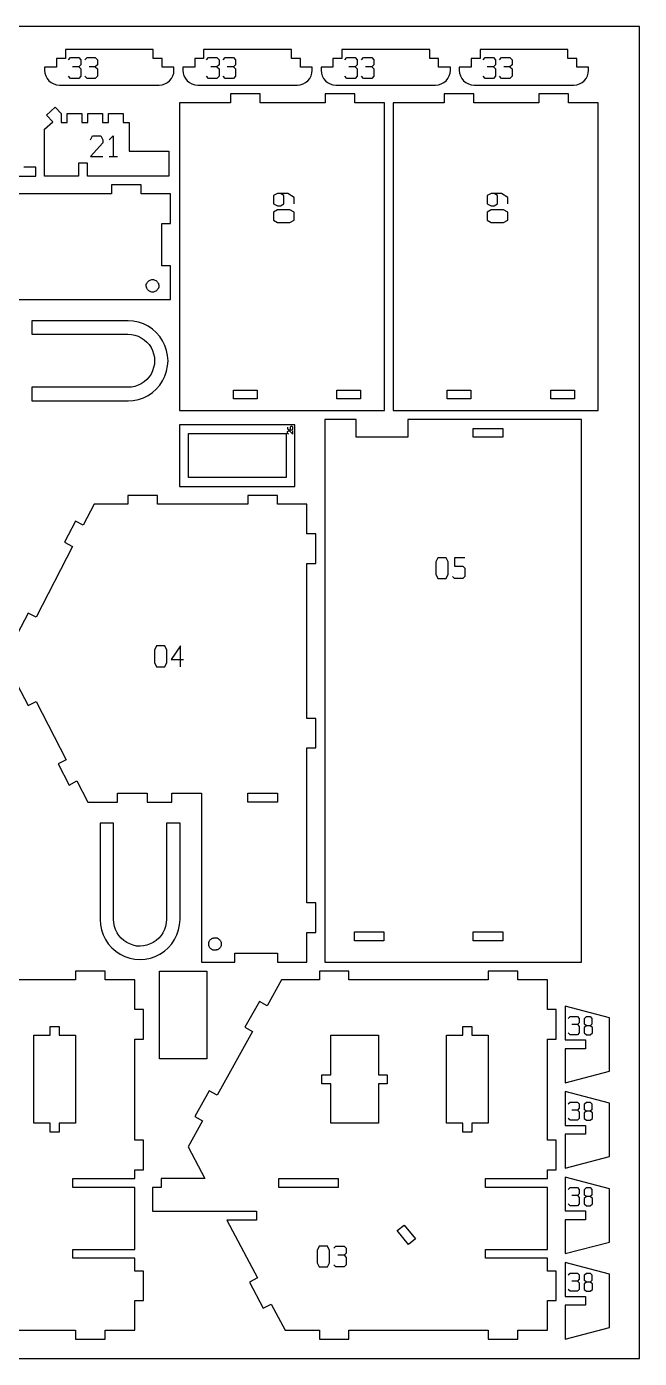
# Model space of a CAD drawing. Header units: millimetres. Extents: x 0 to 450, y 0 to 450.
# Drawn here: x 242.9 to 450, y 0 to 450 of the extents above; entities that cross this region are included whole.
import ezdxf

# ---------------------------------------------------------------- set-up
doc = ezdxf.new("R2010")
doc.units = ezdxf.units.MM
for name, color, linetype in [('CUT', 1, 'Continuous'), ('ENGRAVE', 5, 'Continuous'), ('SHEET', 8, 'Continuous')]:
    doc.layers.add(name, color=color, linetype=linetype)

msp = doc.modelspace()

# ---------------------------------------------------------------- linework, layer by layer
at = {"layer": 'CUT'}
for p, q in [((285.74, 442.26), (256.03, 442.26)), ((256.03, 442.26), (256.03, 439.26)), ((285.74, 439.26), (285.74, 442.26)), ((332.44, 442.26), (302.74, 442.26)), ((302.74, 442.26), (302.74, 439.26)), ((332.44, 439.26), (332.44, 442.26)), ((379.14, 442.26), (349.44, 442.26)), ((349.44, 442.26), (349.44, 439.26)), ((379.14, 439.26), (379.14, 442.26)), ((425.85, 442.26), (396.15, 442.26)), ((396.15, 442.26), (396.15, 439.26)), ((425.85, 439.26), (425.85, 442.26)), ((256.03, 439.26), (253.03, 439.26)), ((253.03, 439.26), (253.03, 436.26)), ((288.74, 439.26), (285.74, 439.26)), ((288.74, 436.26), (288.74, 439.26)), ((302.74, 439.26), (299.74, 439.26)), ((299.74, 439.26), (299.74, 436.26)), ((335.44, 439.26), (332.44, 439.26)), ((335.44, 436.26), (335.44, 439.26)), ((349.44, 439.26), (346.44, 439.26)), ((346.44, 439.26), (346.44, 436.26)), ((382.14, 439.26), (379.14, 439.26)), ((382.14, 436.26), (382.14, 439.26)), ((396.15, 439.26), (393.15, 439.26)), ((393.15, 439.26), (393.15, 436.26)), ((428.85, 439.26), (425.85, 439.26)), ((428.85, 436.26), (428.85, 439.26)), ((253.03, 436.26), (249.03, 436.26)), ((249.03, 436.26), (249.03, 435.26)), ((249.03, 435.26), (249.13, 434.28)), ((249.13, 434.28), (249.41, 433.35)), ((249.41, 433.35), (249.88, 432.48)), ((249.88, 432.48), (250.5, 431.72)), ((292.74, 436.26), (288.74, 436.26)), ((291.27, 431.72), (291.89, 432.48)), ((291.89, 432.48), (292.36, 433.35)), ((292.36, 433.35), (292.64, 434.28)), ((292.64, 434.28), (292.74, 435.26)), ((292.74, 435.26), (292.74, 436.26)), ((299.74, 436.26), (295.74, 436.26)), ((295.74, 436.26), (295.74, 435.26)), ((295.74, 435.26), (295.83, 434.28)), ((295.83, 434.28), (296.12, 433.35)), ((296.12, 433.35), (296.58, 432.48)), ((296.58, 432.48), (297.2, 431.72)), ((339.44, 436.26), (335.44, 436.26)), ((337.98, 431.72), (338.6, 432.48)), ((338.6, 432.48), (339.06, 433.35)), ((339.06, 433.35), (339.34, 434.28)), ((339.34, 434.28), (339.44, 435.26)), ((339.44, 435.26), (339.44, 436.26)), ((346.44, 436.26), (342.44, 436.26)), ((342.44, 436.26), (342.44, 435.26)), ((342.44, 435.26), (342.54, 434.28)), ((342.54, 434.28), (342.82, 433.35)), ((342.82, 433.35), (343.28, 432.48)), ((343.28, 432.48), (343.91, 431.72)), ((386.14, 436.26), (382.14, 436.26)), ((384.68, 431.72), (385.3, 432.48)), ((385.3, 432.48), (385.76, 433.35)), ((385.76, 433.35), (386.05, 434.28)), ((386.05, 434.28), (386.14, 435.26)), ((386.14, 435.26), (386.14, 436.26)), ((393.15, 436.26), (389.14, 436.26)), ((389.14, 436.26), (389.14, 435.26)), ((389.14, 435.26), (389.24, 434.28)), ((389.24, 434.28), (389.53, 433.35)), ((389.53, 433.35), (389.99, 432.48)), ((389.99, 432.48), (390.61, 431.72)), ((432.85, 436.26), (428.85, 436.26)), ((431.38, 431.72), (432.01, 432.48)), ((432.01, 432.48), (432.47, 433.35)), ((432.47, 433.35), (432.75, 434.28)), ((432.75, 434.28), (432.85, 435.26)), ((432.85, 435.26), (432.85, 436.26)), ((250.5, 431.72), (251.26, 431.1)), ((251.26, 431.1), (252.12, 430.64)), ((252.12, 430.64), (253.06, 430.35)), ((253.06, 430.35), (254.03, 430.26)), ((254.03, 430.26), (287.74, 430.26)), ((287.74, 430.26), (288.71, 430.35)), ((288.71, 430.35), (289.65, 430.64)), ((289.65, 430.64), (290.51, 431.1)), ((290.51, 431.1), (291.27, 431.72)), ((297.2, 431.72), (297.96, 431.1)), ((297.96, 431.1), (298.82, 430.64)), ((298.82, 430.64), (299.76, 430.35)), ((299.76, 430.35), (300.74, 430.26)), ((300.74, 430.26), (334.44, 430.26)), ((334.44, 430.26), (335.42, 430.35)), ((335.42, 430.35), (336.35, 430.64)), ((336.35, 430.64), (337.22, 431.1)), ((337.22, 431.1), (337.98, 431.72)), ((343.91, 431.72), (344.66, 431.1)), ((344.66, 431.1), (345.53, 430.64)), ((345.53, 430.64), (346.47, 430.35)), ((346.47, 430.35), (347.44, 430.26)), ((347.44, 430.26), (381.14, 430.26)), ((381.14, 430.26), (382.12, 430.35)), ((382.12, 430.35), (383.06, 430.64)), ((383.06, 430.64), (383.92, 431.1)), ((383.92, 431.1), (384.68, 431.72)), ((390.61, 431.72), (391.37, 431.1)), ((391.37, 431.1), (392.23, 430.64)), ((392.23, 430.64), (393.17, 430.35)), ((393.17, 430.35), (394.15, 430.26)), ((394.15, 430.26), (427.85, 430.26)), ((427.85, 430.26), (428.82, 430.35)), ((428.82, 430.35), (429.76, 430.64)), ((429.76, 430.64), (430.63, 431.1)), ((430.63, 431.1), (431.38, 431.72)), ((311.88, 424.26), (294.61, 424.26)), ((294.61, 424.26), (294.61, 320.25)), ((321.88, 427.26), (311.88, 427.26)), ((311.88, 427.26), (311.88, 424.26)), ((321.88, 424.26), (321.88, 427.26)), ((343.82, 424.26), (321.88, 424.26)), ((353.82, 427.26), (343.82, 427.26)), ((343.82, 427.26), (343.82, 424.26)), ((353.82, 424.26), (353.82, 427.26)), ((363.82, 424.26), (353.82, 424.26)), ((363.82, 320.25), (363.82, 424.26)), ((384.09, 424.26), (366.82, 424.26)), ((366.82, 424.26), (366.82, 320.25)), ((394.09, 427.26), (384.09, 427.26)), ((384.09, 427.26), (384.09, 424.26)), ((394.09, 424.26), (394.09, 427.26)), ((416.03, 424.26), (394.09, 424.26)), ((426.03, 427.26), (416.03, 427.26)), ((416.03, 427.26), (416.03, 424.26)), ((426.03, 424.26), (426.03, 427.26)), ((436.03, 424.26), (426.03, 424.26)), ((436.03, 320.25), (436.03, 424.26)), ((249.68, 420.05), (252.59, 422.8)), ((251.74, 417.87), (249.68, 420.05)), ((252.59, 422.8), (254.65, 420.62)), ((254.65, 420.62), (254.65, 417.62)), ((256.65, 417.62), (256.65, 420.62)), ((256.65, 420.62), (261.61, 420.62)), ((261.61, 420.62), (261.61, 417.62)), ((263.61, 417.62), (263.61, 420.62)), ((263.61, 420.62), (268.57, 420.62)), ((268.57, 420.62), (268.57, 417.62)), ((270.57, 417.62), (270.57, 420.62)), ((270.57, 420.62), (275.53, 420.62)), ((275.53, 420.62), (275.53, 417.62)), ((249.03, 415.3), (251.74, 417.87)), ((249.03, 399.5), (249.03, 415.3)), ((254.65, 417.62), (256.65, 417.62)), ((261.61, 417.62), (263.61, 417.62)), ((268.57, 417.62), (270.57, 417.62)), ((275.53, 417.62), (277.54, 417.62)), ((277.54, 417.62), (277.54, 407.87)), ((277.54, 407.87), (290.99, 407.87)), ((290.99, 407.87), (290.99, 399.5)), ((246.03, 402.5), (242.03, 402.5)), ((246.03, 399.5), (246.03, 402.5)), ((260.51, 403.87), (260.51, 399.5)), ((263.51, 403.87), (260.51, 403.87)), ((263.51, 399.5), (263.51, 403.87)), ((142.98, 399.5), (246.03, 399.5)), ((260.51, 399.5), (249.03, 399.5)), ((290.99, 399.5), (263.51, 399.5)), ((281.61, 396.5), (271.61, 396.5)), ((271.61, 396.5), (271.61, 393.5)), ((281.61, 393.5), (281.61, 396.5)), ((271.61, 393.5), (219.25, 393.5)), ((291.61, 393.5), (281.61, 393.5)), ((291.61, 383.5), (291.61, 393.5)), ((288.61, 383.5), (291.61, 383.5)), ((288.61, 369.14), (288.61, 383.5)), ((291.61, 369.14), (288.61, 369.14)), ((291.61, 357.84), (291.61, 369.14)), ((284.94, 364.47), (285.21, 364.52)), ((285.21, 364.52), (285.49, 364.54)), ((285.49, 364.54), (285.77, 364.52)), ((285.77, 364.52), (286.04, 364.47)), ((283.37, 362.42), (283.37, 362.7)), ((283.39, 362.7), (283.39, 362.97)), ((283.39, 362.14), (283.39, 362.42)), ((283.44, 362.97), (283.44, 363.23)), ((283.44, 361.87), (283.44, 362.14)), ((283.53, 363.23), (283.65, 363.48)), ((283.53, 361.61), (283.53, 361.87)), ((283.65, 361.36), (283.53, 361.61)), ((283.65, 363.48), (283.81, 363.71)), ((283.81, 361.13), (283.65, 361.36)), ((283.81, 363.71), (283.99, 363.92)), ((283.99, 360.92), (283.81, 361.13)), ((283.99, 363.92), (284.2, 364.1)), ((284.2, 360.74), (283.99, 360.92)), ((284.2, 364.1), (284.43, 364.26)), ((284.43, 360.58), (284.2, 360.74)), ((284.43, 364.26), (284.68, 364.38)), ((284.68, 360.46), (284.43, 360.58)), ((284.68, 364.38), (284.94, 364.47)), ((284.94, 360.37), (284.68, 360.46)), ((285.21, 360.31), (284.94, 360.37)), ((285.49, 360.3), (285.21, 360.31)), ((285.77, 360.31), (285.49, 360.3)), ((286.04, 360.37), (285.77, 360.31)), ((286.04, 364.47), (286.3, 364.38)), ((286.3, 360.46), (286.04, 360.37)), ((286.3, 364.38), (286.55, 364.26)), ((286.55, 360.58), (286.3, 360.46)), ((286.55, 364.26), (286.78, 364.1)), ((286.78, 360.74), (286.55, 360.58)), ((286.78, 364.1), (286.99, 363.92)), ((286.99, 360.92), (286.78, 360.74)), ((286.99, 363.92), (287.17, 363.71)), ((287.17, 361.13), (286.99, 360.92)), ((287.17, 363.71), (287.33, 363.48)), ((287.33, 361.36), (287.17, 361.13)), ((287.33, 363.48), (287.45, 363.23)), ((287.45, 361.61), (287.33, 361.36)), ((287.45, 363.23), (287.45, 362.97)), ((287.54, 362.97), (287.54, 362.7)), ((287.54, 361.87), (287.54, 361.61)), ((287.6, 362.7), (287.6, 362.42)), ((287.6, 362.14), (287.6, 361.87)), ((287.61, 362.42), (287.61, 362.14)), ((234.52, 357.84), (291.61, 357.84)), ((277.26, 350.6), (244.71, 350.6)), ((244.71, 350.6), (244.71, 346.07)), ((278.97, 350.49), (277.26, 350.6)), ((280.7, 350.14), (278.97, 350.49)), ((282.38, 349.57), (280.7, 350.14)), ((283.96, 348.79), (282.38, 349.57)), ((285.43, 347.81), (283.96, 348.79)), ((286.76, 346.64), (285.43, 347.81)), ((287.92, 345.32), (286.76, 346.64)), ((244.71, 346.07), (277.11, 346.07)), ((277.11, 346.07), (278.38, 345.98)), ((278.38, 345.98), (279.53, 345.75)), ((279.53, 345.75), (280.64, 345.38)), ((280.64, 345.38), (281.69, 344.86)), ((281.69, 344.86), (282.67, 344.21)), ((282.67, 344.21), (283.55, 343.43)), ((283.55, 343.43), (284.32, 342.55)), ((284.32, 342.55), (284.97, 341.57)), ((288.91, 343.85), (287.92, 345.32)), ((289.69, 342.26), (288.91, 343.85)), ((290.26, 340.59), (289.69, 342.26)), ((284.97, 341.57), (285.49, 340.52)), ((285.49, 340.52), (285.87, 339.41)), ((285.87, 339.41), (286.1, 338.26)), ((286.1, 338.26), (286.17, 337.09)), ((290.6, 338.85), (290.26, 340.59)), ((290.72, 337.09), (290.6, 338.85)), ((285.49, 333.66), (284.97, 332.61)), ((285.87, 334.77), (285.49, 333.66)), ((286.17, 335.92), (285.87, 334.77)), ((286.17, 337.09), (286.17, 335.92)), ((289.69, 331.92), (290.26, 333.59)), ((290.26, 333.59), (290.6, 335.33)), ((290.6, 335.33), (290.72, 337.09)), ((280.64, 328.81), (279.53, 328.43)), ((281.69, 329.32), (280.64, 328.81)), ((282.67, 329.98), (281.69, 329.32)), ((283.55, 330.75), (282.67, 329.98)), ((284.32, 331.63), (283.55, 330.75)), ((284.97, 332.61), (284.32, 331.63)), ((286.76, 327.54), (287.92, 328.87)), ((287.92, 328.87), (288.91, 330.34)), ((288.91, 330.34), (289.69, 331.92)), ((277.11, 328.12), (244.71, 328.12)), ((244.71, 328.12), (244.71, 323.58)), ((278.38, 328.2), (277.11, 328.12)), ((279.53, 328.43), (278.38, 328.2)), ((278.97, 323.7), (280.7, 324.04)), ((280.7, 324.04), (282.38, 324.61)), ((282.38, 324.61), (283.96, 325.39)), ((283.96, 325.39), (285.43, 326.37)), ((285.43, 326.37), (286.76, 327.54)), ((312.88, 327.2), (320.88, 327.2)), ((312.88, 324.2), (312.88, 327.2)), ((320.88, 324.2), (312.88, 324.2)), ((320.88, 327.2), (320.88, 324.2)), ((347.82, 327.2), (355.82, 327.2)), ((347.82, 324.2), (347.82, 327.2)), ((355.82, 324.2), (347.82, 324.2)), ((355.82, 327.2), (355.82, 324.2)), ((385.09, 327.2), (393.09, 327.2)), ((385.09, 324.2), (385.09, 327.2)), ((393.09, 324.2), (385.09, 324.2)), ((393.09, 327.2), (393.09, 324.2)), ((420.03, 327.2), (428.03, 327.2)), ((420.03, 324.2), (420.03, 327.2)), ((428.03, 324.2), (420.03, 324.2)), ((428.03, 327.2), (428.03, 324.2)), ((244.71, 323.58), (277.26, 323.58)), ((277.26, 323.58), (278.97, 323.7)), ((294.61, 320.25), (363.82, 320.25)), ((366.82, 320.25), (436.03, 320.25)), ((294.61, 315.49), (294.61, 294.61)), ((333.62, 315.49), (294.61, 315.49)), ((333.62, 294.61), (333.62, 315.49)), ((343.67, 317.25), (343.67, 133.89)), ((354.25, 317.25), (343.67, 317.25)), ((354.25, 311.25), (354.25, 317.25)), ((371.74, 317.25), (371.74, 311.25)), ((430.46, 317.25), (371.74, 317.25)), ((430.46, 133.89), (430.46, 317.25)), ((297.62, 297.62), (297.62, 312.49)), ((297.62, 312.49), (330.62, 312.49)), ((330.62, 312.49), (330.62, 297.62)), ((371.74, 311.25), (354.25, 311.25)), ((393.84, 311.25), (393.84, 314.25)), ((393.84, 314.25), (403.84, 314.25)), ((403.84, 311.25), (393.84, 311.25)), ((403.84, 314.25), (403.84, 311.25)), ((330.62, 297.62), (297.62, 297.62)), ((294.61, 294.61), (333.62, 294.61)), ((265.77, 288.61), (262.1, 281.5)), ((277.14, 288.61), (265.77, 288.61)), ((277.14, 291.61), (277.14, 288.61)), ((287.15, 291.61), (277.14, 291.61)), ((287.15, 288.61), (287.15, 291.61)), ((317.66, 288.61), (287.15, 288.61)), ((317.66, 291.61), (317.66, 288.61)), ((327.67, 291.61), (317.66, 291.61)), ((327.67, 288.61), (327.67, 291.61)), ((337.67, 288.61), (327.67, 288.61)), ((337.67, 278.61), (337.67, 288.61)), ((259.44, 282.87), (255.77, 275.76)), ((262.1, 281.5), (259.44, 282.87)), ((255.77, 275.76), (258.44, 274.39)), ((340.67, 278.61), (337.67, 278.61)), ((340.67, 268.61), (340.67, 278.61)), ((258.44, 274.39), (246.11, 250.44)), ((337.67, 216.25), (337.67, 268.61)), ((337.67, 268.61), (340.67, 268.61)), ((243.44, 251.81), (239.78, 244.7)), ((246.11, 250.44), (243.44, 251.81)), ((239.78, 227.72), (243.44, 220.61)), ((243.44, 220.61), (246.11, 221.98)), ((246.11, 221.98), (256.29, 202.21)), ((340.67, 216.25), (337.67, 216.25)), ((340.67, 206.25), (340.67, 216.25)), ((337.67, 153.9), (337.67, 206.25)), ((337.67, 206.25), (340.67, 206.25)), ((256.29, 202.21), (253.62, 200.84)), ((253.62, 200.84), (257.29, 193.72)), ((257.29, 193.72), (259.95, 195.1)), ((259.95, 195.1), (263.62, 187.98)), ((273.62, 187.98), (273.62, 190.98)), ((273.62, 190.98), (283.62, 190.98)), ((283.62, 190.98), (283.62, 187.98)), ((292, 187.98), (292, 190.98)), ((292, 190.98), (302, 190.98)), ((302, 190.98), (302, 133.89)), ((317.66, 187.98), (317.66, 190.98)), ((317.66, 190.98), (327.67, 190.98)), ((327.67, 190.98), (327.67, 187.98)), ((263.62, 187.98), (273.62, 187.98)), ((283.62, 187.98), (292, 187.98)), ((327.67, 187.98), (317.66, 187.98)), ((267.75, 180.8), (267.75, 148.25)), ((272.28, 180.8), (267.75, 180.8)), ((272.28, 148.4), (272.28, 180.8)), ((290.23, 180.8), (290.23, 148.4)), ((294.77, 180.8), (290.23, 180.8)), ((294.77, 148.25), (294.77, 180.8)), ((340.67, 153.9), (337.67, 153.9)), ((340.67, 143.9), (340.67, 153.9)), ((267.75, 148.25), (267.86, 146.54)), ((267.86, 146.54), (268.21, 144.8)), ((268.21, 144.8), (268.78, 143.13)), ((272.37, 147.13), (272.28, 148.4)), ((272.59, 145.98), (272.37, 147.13)), ((272.97, 144.87), (272.59, 145.98)), ((273.49, 143.82), (272.97, 144.87)), ((289.54, 144.87), (289.02, 143.82)), ((289.92, 145.98), (289.54, 144.87)), ((290.15, 147.13), (289.92, 145.98)), ((290.23, 148.4), (290.15, 147.13)), ((293.74, 143.13), (294.31, 144.8)), ((294.31, 144.8), (294.65, 146.54)), ((294.65, 146.54), (294.77, 148.25)), ((353.69, 141.13), (353.69, 144.13)), ((353.69, 144.13), (363.69, 144.13)), ((363.69, 144.13), (363.69, 141.13)), ((393.84, 141.13), (393.84, 144.13)), ((393.84, 144.13), (403.84, 144.13)), ((403.84, 144.13), (403.84, 141.13)), ((268.78, 143.13), (269.56, 141.55)), ((269.56, 141.55), (270.54, 140.08)), ((270.54, 140.08), (271.7, 138.75)), ((274.14, 142.84), (273.49, 143.82)), ((274.92, 141.96), (274.14, 142.84)), ((275.8, 141.19), (274.92, 141.96)), ((276.77, 140.54), (275.8, 141.19)), ((277.83, 140.02), (276.77, 140.54)), ((278.94, 139.64), (277.83, 140.02)), ((280.09, 139.33), (278.94, 139.64)), ((283.58, 139.64), (282.43, 139.41)), ((284.69, 140.02), (283.58, 139.64)), ((285.74, 140.54), (284.69, 140.02)), ((286.72, 141.19), (285.74, 140.54)), ((287.6, 141.96), (286.72, 141.19)), ((288.37, 142.84), (287.6, 141.96)), ((289.02, 143.82), (288.37, 142.84)), ((290.81, 138.75), (291.98, 140.08)), ((291.98, 140.08), (292.96, 141.55)), ((292.96, 141.55), (293.74, 143.13)), ((304.46, 140.02), (304.48, 140.29)), ((304.48, 139.74), (304.46, 140.02)), ((304.48, 140.29), (304.54, 140.57)), ((304.54, 139.47), (304.48, 139.74)), ((304.54, 140.57), (304.62, 140.83)), ((304.62, 140.83), (304.75, 141.08)), ((304.75, 141.08), (304.9, 141.31)), ((304.9, 141.31), (305.08, 141.52)), ((305.08, 141.52), (305.29, 141.7)), ((305.29, 141.7), (305.52, 141.85)), ((305.52, 141.85), (305.77, 141.98)), ((305.77, 141.98), (306.04, 141.98)), ((306.04, 142.07), (306.31, 142.07)), ((306.31, 142.12), (306.59, 142.12)), ((306.59, 142.14), (306.86, 142.14)), ((306.86, 142.12), (307.13, 142.12)), ((307.13, 142.07), (307.4, 142.07)), ((307.4, 141.98), (307.65, 141.85)), ((307.65, 141.85), (307.88, 141.7)), ((307.88, 141.7), (308.09, 141.52)), ((308.09, 141.52), (308.27, 141.31)), ((308.27, 141.31), (308.42, 141.08)), ((308.42, 141.08), (308.55, 140.83)), ((308.55, 140.83), (308.63, 140.57)), ((308.63, 140.57), (308.69, 140.29)), ((308.69, 139.74), (308.63, 139.47)), ((308.69, 140.29), (308.71, 140.02)), ((308.71, 140.02), (308.69, 139.74)), ((337.67, 133.89), (337.67, 143.9)), ((337.67, 143.9), (340.67, 143.9)), ((363.69, 141.13), (353.69, 141.13)), ((403.84, 141.13), (393.84, 141.13)), ((271.7, 138.75), (273.03, 137.58)), ((273.03, 137.58), (274.5, 136.6)), ((274.5, 136.6), (276.09, 135.82)), ((276.09, 135.82), (277.76, 135.25)), ((277.76, 135.25), (279.49, 134.91)), ((281.26, 139.33), (280.09, 139.33)), ((282.43, 139.41), (281.26, 139.33)), ((283.02, 134.91), (284.75, 135.25)), ((284.75, 135.25), (286.43, 135.82)), ((286.43, 135.82), (288.01, 136.6)), ((288.01, 136.6), (289.48, 137.58)), ((289.48, 137.58), (290.81, 138.75)), ((304.62, 139.2), (304.54, 139.47)), ((304.75, 138.95), (304.62, 139.2)), ((304.9, 138.72), (304.75, 138.95)), ((305.08, 138.52), (304.9, 138.72)), ((305.29, 138.33), (305.08, 138.52)), ((305.52, 138.18), (305.29, 138.33)), ((305.77, 138.06), (305.52, 138.18)), ((306.04, 137.97), (305.77, 137.97)), ((306.31, 137.91), (306.04, 137.91)), ((306.59, 137.89), (306.31, 137.89)), ((306.86, 137.91), (306.59, 137.91)), ((307.13, 137.97), (306.86, 137.97)), ((307.4, 138.06), (307.13, 138.06)), ((307.65, 138.18), (307.4, 138.06)), ((307.88, 138.33), (307.65, 138.18)), ((308.09, 138.52), (307.88, 138.33)), ((308.27, 138.72), (308.09, 138.52)), ((308.42, 138.95), (308.27, 138.72)), ((308.55, 139.2), (308.42, 138.95)), ((308.63, 139.47), (308.55, 139.2)), ((313.31, 133.89), (313.31, 136.89)), ((313.31, 136.89), (327.67, 136.89)), ((327.67, 136.89), (327.67, 133.89)), ((259.46, 130.89), (259.46, 127.89)), ((269.46, 130.89), (259.46, 130.89)), ((269.46, 127.89), (269.46, 130.89)), ((279.49, 134.91), (281.26, 134.79)), ((281.26, 134.79), (283.02, 134.91)), ((287.82, 101.17), (287.82, 130.83)), ((287.82, 130.83), (303.89, 130.83)), ((302, 133.89), (313.31, 133.89)), ((303.89, 130.83), (303.89, 101.17)), ((327.67, 133.89), (337.67, 133.89)), ((341.86, 130.89), (341.86, 127.89)), ((351.86, 130.89), (341.86, 130.89)), ((343.67, 133.89), (430.46, 133.89)), ((351.86, 127.89), (351.86, 130.89)), ((398.94, 130.89), (398.94, 127.89)), ((408.94, 130.89), (398.94, 130.89)), ((408.94, 127.89), (408.94, 130.89)), ((259.46, 127.89), (212.38, 127.89)), ((279.46, 127.89), (269.46, 127.89)), ((279.46, 117.89), (279.46, 127.89)), ((329.11, 127.89), (324.21, 119.17)), ((341.86, 127.89), (329.11, 127.89)), ((398.94, 127.89), (351.86, 127.89)), ((418.94, 127.89), (408.94, 127.89)), ((418.94, 117.89), (418.94, 127.89)), ((282.46, 117.89), (279.46, 117.89)), ((282.46, 107.89), (282.46, 117.89)), ((321.6, 120.64), (316.7, 111.91)), ((324.21, 119.17), (321.6, 120.64)), ((421.94, 117.89), (418.94, 117.89)), ((421.94, 107.89), (421.94, 117.89)), ((424.94, 119.04), (424.94, 107.6)), ((439.9, 115.12), (424.94, 119.04)), ((439.9, 97.09), (439.9, 115.12)), ((245.39, 79.48), (245.39, 109.18)), ((245.39, 109.18), (250.92, 109.18)), ((250.92, 109.18), (250.92, 112.18)), ((250.92, 112.18), (253.92, 112.18)), ((253.92, 112.18), (253.92, 109.18)), ((253.92, 109.18), (259.46, 109.18)), ((259.46, 109.18), (259.46, 79.48)), ((319.32, 110.44), (307.28, 88.98)), ((316.7, 111.91), (319.32, 110.44)), ((345.74, 95.81), (345.74, 109.16)), ((345.74, 109.16), (361.81, 109.16)), ((361.81, 109.16), (361.81, 95.81)), ((384.87, 79.48), (384.87, 109.18)), ((384.87, 109.18), (390.4, 109.18)), ((390.4, 109.18), (390.4, 112.18)), ((390.4, 112.18), (393.4, 112.18)), ((393.4, 112.18), (393.4, 109.18)), ((393.4, 109.18), (398.94, 109.18)), ((398.94, 109.18), (398.94, 79.48)), ((279.46, 73.7), (279.46, 107.89)), ((279.46, 107.89), (282.46, 107.89)), ((418.94, 73.7), (418.94, 107.89)), ((418.94, 107.89), (421.94, 107.89)), ((424.94, 107.6), (431.81, 107.6)), ((424.94, 104.6), (424.94, 93.16)), ((431.81, 104.6), (424.94, 104.6)), ((431.81, 107.6), (431.81, 104.6)), ((303.89, 101.17), (287.82, 101.17)), ((342.74, 92.81), (342.74, 95.81)), ((342.74, 95.81), (345.74, 95.81)), ((361.81, 95.81), (364.81, 95.81)), ((364.81, 95.81), (364.81, 92.81)), ((424.94, 93.16), (439.9, 97.09)), ((304.67, 90.44), (299.77, 81.72)), ((307.28, 88.98), (304.67, 90.44)), ((345.74, 92.81), (342.74, 92.81)), ((345.74, 79.51), (345.74, 92.81)), ((361.81, 92.81), (361.81, 79.51)), ((364.81, 92.81), (361.81, 92.81)), ((424.94, 90.16), (424.94, 78.72)), ((439.9, 86.23), (424.94, 90.16)), ((439.9, 68.2), (439.9, 86.23)), ((299.77, 81.72), (302.39, 80.25)), ((250.92, 79.48), (245.39, 79.48)), ((250.92, 76.48), (250.92, 79.48)), ((253.92, 79.48), (253.92, 76.48)), ((259.46, 79.48), (253.92, 79.48)), ((302.39, 80.25), (297.5, 71.53)), ((361.81, 79.51), (345.74, 79.51)), ((390.4, 79.48), (384.87, 79.48)), ((390.4, 76.48), (390.4, 79.48)), ((393.4, 79.48), (393.4, 76.48)), ((398.94, 79.48), (393.4, 79.48)), ((424.94, 78.72), (431.81, 78.72)), ((431.81, 78.72), (431.81, 75.72)), ((253.92, 76.48), (250.92, 76.48)), ((282.46, 73.7), (279.46, 73.7)), ((282.46, 63.7), (282.46, 73.7)), ((393.4, 76.48), (390.4, 76.48)), ((421.94, 73.7), (418.94, 73.7)), ((421.94, 63.7), (421.94, 73.7)), ((424.94, 75.72), (424.94, 64.27)), ((431.81, 75.72), (424.94, 75.72)), ((297.5, 71.53), (303.18, 60.77)), ((424.94, 64.27), (439.9, 68.2)), ((279.46, 60.77), (279.46, 63.7)), ((279.46, 63.7), (282.46, 63.7)), ((418.94, 60.77), (418.94, 63.7)), ((418.94, 63.7), (421.94, 63.7)), ((258.56, 57.77), (258.56, 60.77)), ((258.56, 60.77), (279.46, 60.77)), ((288.46, 60.77), (288.46, 57.77)), ((303.18, 60.77), (288.46, 60.77)), ((328.16, 57.77), (328.16, 60.77)), ((328.16, 60.77), (348.17, 60.77)), ((348.17, 60.77), (348.17, 57.77)), ((398.04, 57.77), (398.04, 60.77)), ((398.04, 60.77), (418.94, 60.77)), ((424.94, 61.27), (424.94, 49.83)), ((439.9, 57.34), (424.94, 61.27)), ((279.46, 57.77), (258.56, 57.77)), ((279.46, 36.82), (279.46, 57.77)), ((285.46, 57.77), (285.46, 49.72)), ((288.46, 57.77), (285.46, 57.77)), ((348.17, 57.77), (328.16, 57.77)), ((418.94, 57.77), (398.04, 57.77)), ((418.94, 36.82), (418.94, 57.77)), ((439.9, 39.31), (439.9, 57.34)), ((285.46, 49.72), (320.61, 49.72)), ((320.61, 49.72), (320.61, 46.72)), ((424.94, 49.83), (431.81, 49.83)), ((431.81, 49.83), (431.81, 46.83)), ((310.61, 46.72), (320.93, 27.19)), ((320.61, 46.72), (310.61, 46.72)), ((368.21, 43.17), (370.55, 45.05)), ((370.55, 45.05), (374.3, 40.37)), ((424.94, 46.83), (424.94, 35.39)), ((431.81, 46.83), (424.94, 46.83)), ((371.96, 38.49), (368.21, 43.17)), ((258.56, 33.82), (258.56, 36.82)), ((258.56, 36.82), (279.46, 36.82)), ((374.3, 40.37), (371.96, 38.49)), ((398.04, 33.82), (398.04, 36.82)), ((398.04, 36.82), (418.94, 36.82)), ((424.94, 35.39), (439.9, 39.31)), ((279.46, 33.82), (258.56, 33.82)), ((279.46, 29.5), (279.46, 33.82)), ((418.94, 33.82), (398.04, 33.82)), ((418.94, 29.5), (418.94, 33.82)), ((424.94, 32.39), (424.94, 20.94)), ((439.9, 28.46), (424.94, 32.39)), ((282.46, 29.5), (279.46, 29.5)), ((282.46, 19.5), (282.46, 29.5)), ((320.93, 27.19), (318.24, 25.76)), ((421.94, 29.5), (418.94, 29.5)), ((421.94, 19.5), (421.94, 29.5)), ((439.9, 10.43), (439.9, 28.46)), ((318.24, 25.76), (322.91, 16.92)), ((279.46, 9.5), (279.46, 19.5)), ((279.46, 19.5), (282.46, 19.5)), ((322.91, 16.92), (325.6, 18.34)), ((325.6, 18.34), (330.28, 9.5)), ((418.94, 9.5), (418.94, 19.5)), ((418.94, 19.5), (421.94, 19.5)), ((424.94, 20.94), (431.81, 20.94)), ((431.81, 20.94), (431.81, 17.94)), ((424.94, 17.94), (424.94, 6.5)), ((431.81, 17.94), (424.94, 17.94)), ((212.38, 9.5), (259.46, 9.5)), ((259.46, 9.5), (259.46, 6.5)), ((269.46, 6.5), (269.46, 9.5)), ((269.46, 9.5), (279.46, 9.5)), ((330.28, 9.5), (341.86, 9.5)), ((341.86, 9.5), (341.86, 6.5)), ((351.86, 6.5), (351.86, 9.5)), ((351.86, 9.5), (398.94, 9.5)), ((398.94, 9.5), (398.94, 6.5)), ((408.94, 6.5), (408.94, 9.5)), ((408.94, 9.5), (418.94, 9.5)), ((424.94, 6.5), (439.9, 10.43)), ((259.46, 6.5), (269.46, 6.5)), ((341.86, 6.5), (351.86, 6.5)), ((398.94, 6.5), (408.94, 6.5))]:
    msp.add_line(p, q, dxfattribs=at)
at = {"layer": 'ENGRAVE'}
for p, q in [((257.05, 438.82), (257.75, 439.52)), ((257.75, 439.52), (260.55, 439.52)), ((260.55, 439.52), (261.25, 438.82)), ((261.25, 437.14), (260.55, 436.44)), ((261.25, 438.82), (261.25, 437.14)), ((262.65, 438.82), (263.35, 439.52)), ((263.35, 439.52), (266.15, 439.52)), ((266.15, 439.52), (266.85, 438.82)), ((266.85, 437.14), (266.15, 436.44)), ((266.85, 438.82), (266.85, 437.14)), ((303.75, 438.82), (304.45, 439.52)), ((304.45, 439.52), (307.25, 439.52)), ((307.25, 439.52), (307.95, 438.82)), ((307.95, 437.14), (307.25, 436.44)), ((307.95, 438.82), (307.95, 437.14)), ((309.35, 438.82), (310.05, 439.52)), ((310.05, 439.52), (312.85, 439.52)), ((312.85, 439.52), (313.55, 438.82)), ((313.55, 437.14), (312.85, 436.44)), ((313.55, 438.82), (313.55, 437.14)), ((350.46, 438.82), (351.16, 439.52)), ((351.16, 439.52), (353.96, 439.52)), ((353.96, 439.52), (354.66, 438.82)), ((354.66, 437.14), (353.96, 436.44)), ((354.66, 438.82), (354.66, 437.14)), ((356.06, 438.82), (356.76, 439.52)), ((356.76, 439.52), (359.56, 439.52)), ((359.56, 439.52), (360.26, 438.82)), ((360.26, 437.14), (359.56, 436.44)), ((360.26, 438.82), (360.26, 437.14)), ((397.16, 438.82), (397.86, 439.52)), ((397.86, 439.52), (400.66, 439.52)), ((400.66, 439.52), (401.36, 438.82)), ((401.36, 437.14), (400.66, 436.44)), ((401.36, 438.82), (401.36, 437.14)), ((402.76, 438.82), (403.46, 439.52)), ((403.46, 439.52), (406.26, 439.52)), ((406.26, 439.52), (406.96, 438.82)), ((406.96, 437.14), (406.26, 436.44)), ((406.96, 438.82), (406.96, 437.14)), ((257.75, 432.52), (257.05, 433.22)), ((260.55, 432.52), (257.75, 432.52)), ((260.55, 436.44), (258.45, 436.44)), ((260.55, 436.44), (261.25, 435.74)), ((261.25, 433.22), (260.55, 432.52)), ((261.25, 435.74), (261.25, 433.22)), ((263.35, 432.52), (262.65, 433.22)), ((266.15, 432.52), (263.35, 432.52)), ((266.15, 436.44), (264.05, 436.44)), ((266.15, 436.44), (266.85, 435.74)), ((266.85, 433.22), (266.15, 432.52)), ((266.85, 435.74), (266.85, 433.22)), ((304.45, 432.52), (303.75, 433.22)), ((307.25, 432.52), (304.45, 432.52)), ((307.25, 436.44), (305.15, 436.44)), ((307.25, 436.44), (307.95, 435.74)), ((307.95, 433.22), (307.25, 432.52)), ((307.95, 435.74), (307.95, 433.22)), ((310.05, 432.52), (309.35, 433.22)), ((312.85, 432.52), (310.05, 432.52)), ((312.85, 436.44), (310.75, 436.44)), ((312.85, 436.44), (313.55, 435.74)), ((313.55, 433.22), (312.85, 432.52)), ((313.55, 435.74), (313.55, 433.22)), ((351.16, 432.52), (350.46, 433.22)), ((353.96, 432.52), (351.16, 432.52)), ((353.96, 436.44), (351.86, 436.44)), ((353.96, 436.44), (354.66, 435.74)), ((354.66, 433.22), (353.96, 432.52)), ((354.66, 435.74), (354.66, 433.22)), ((356.76, 432.52), (356.06, 433.22)), ((359.56, 432.52), (356.76, 432.52)), ((359.56, 436.44), (357.46, 436.44)), ((359.56, 436.44), (360.26, 435.74)), ((360.26, 433.22), (359.56, 432.52)), ((360.26, 435.74), (360.26, 433.22)), ((397.86, 432.52), (397.16, 433.22)), ((400.66, 432.52), (397.86, 432.52)), ((400.66, 436.44), (398.56, 436.44)), ((400.66, 436.44), (401.36, 435.74)), ((401.36, 433.22), (400.66, 432.52)), ((401.36, 435.74), (401.36, 433.22)), ((403.46, 432.52), (402.76, 433.22)), ((406.26, 432.52), (403.46, 432.52)), ((406.26, 436.44), (404.16, 436.44)), ((406.26, 436.44), (406.96, 435.74)), ((406.96, 433.22), (406.26, 432.52)), ((406.96, 435.74), (406.96, 433.22)), ((264.54, 411.73), (265.24, 413.13)), ((268.74, 410.75), (264.54, 406.13)), ((265.24, 413.13), (268.04, 413.13)), ((268.04, 413.13), (268.74, 411.73)), ((268.74, 411.73), (268.74, 410.75)), ((270.84, 411.73), (272.24, 413.13)), ((272.24, 413.13), (272.24, 406.13)), ((264.54, 406.13), (268.74, 406.13)), ((270.84, 406.13), (273.64, 406.13)), ((327.72, 393.66), (326.32, 392.96)), ((326.32, 392.96), (326.32, 390.16)), ((331.22, 393.66), (327.72, 393.66)), ((329.82, 392.96), (328.77, 393.66)), ((329.82, 390.16), (329.82, 392.96)), ((333.32, 392.26), (331.22, 393.66)), ((333.32, 390.16), (333.32, 392.26)), ((399.93, 393.66), (398.53, 392.96)), ((398.53, 392.96), (398.53, 390.16)), ((403.43, 393.66), (399.93, 393.66)), ((402.03, 392.96), (400.98, 393.66)), ((402.03, 390.16), (402.03, 392.96)), ((405.53, 392.26), (403.43, 393.66)), ((405.53, 390.16), (405.53, 392.26)), ((326.32, 390.16), (327.72, 389.46)), ((327.72, 388.06), (326.32, 387.36)), ((326.32, 387.36), (326.32, 384.56)), ((327.72, 389.46), (328.77, 389.46)), ((331.92, 388.06), (327.72, 388.06)), ((328.77, 389.46), (329.82, 390.16)), ((333.32, 387.36), (331.92, 388.06)), ((333.32, 384.56), (333.32, 387.36)), ((398.53, 390.16), (399.93, 389.46)), ((399.93, 388.06), (398.53, 387.36)), ((398.53, 387.36), (398.53, 384.56)), ((399.93, 389.46), (400.98, 389.46)), ((404.13, 388.06), (399.93, 388.06)), ((400.98, 389.46), (402.03, 390.16)), ((405.53, 387.36), (404.13, 388.06)), ((405.53, 384.56), (405.53, 387.36)), ((326.32, 384.56), (327.72, 383.86)), ((327.72, 383.86), (331.92, 383.86)), ((331.92, 383.86), (333.32, 384.56)), ((398.53, 384.56), (399.93, 383.86)), ((399.93, 383.86), (404.13, 383.86)), ((404.13, 383.86), (405.53, 384.56)), ((331.12, 314.67), (331.12, 314.12)), ((331.12, 314.12), (331.67, 313.76)), ((331.12, 313.21), (331.49, 313.39)), ((331.12, 312.48), (331.12, 313.21)), ((331.49, 312.29), (331.12, 312.48)), ((331.49, 313.39), (331.74, 313.39)), ((331.67, 313.76), (332.59, 313.76)), ((331.74, 313.39), (332.95, 312.29)), ((332.31, 314.86), (332.04, 314.67)), ((332.04, 314.67), (332.04, 313.94)), ((332.04, 313.94), (332.31, 313.76)), ((332.59, 314.86), (332.31, 314.86)), ((332.95, 314.67), (332.59, 314.86)), ((332.59, 313.76), (332.95, 313.94)), ((332.95, 313.94), (332.95, 314.67)), ((332.95, 312.29), (332.95, 313.39)), ((381.92, 270.53), (381.22, 269.13)), ((384.72, 270.53), (381.92, 270.53)), ((385.42, 269.13), (384.72, 270.53)), ((391.02, 270.53), (387.52, 270.53)), ((387.52, 270.53), (387.52, 267.73)), ((381.22, 269.13), (381.22, 264.93)), ((385.42, 264.93), (385.42, 269.13)), ((387.52, 267.73), (390.32, 267.73)), ((390.32, 267.73), (391.02, 267.03)), ((391.02, 267.03), (391.02, 264.23)), ((381.22, 264.93), (381.92, 263.53)), ((381.92, 263.53), (384.72, 263.53)), ((384.72, 263.53), (385.42, 264.93)), ((387.52, 263.53), (386.82, 264.23)), ((390.32, 263.53), (387.52, 263.53)), ((391.02, 264.23), (390.32, 263.53)), ((286.87, 240.72), (286.17, 239.32)), ((286.17, 239.32), (286.17, 235.12)), ((289.67, 240.72), (286.87, 240.72)), ((290.37, 239.32), (289.67, 240.72)), ((290.37, 235.12), (290.37, 239.32)), ((294.92, 240.72), (291.77, 236.17)), ((294.92, 233.72), (294.92, 240.72)), ((286.17, 235.12), (286.87, 233.72)), ((289.67, 233.72), (290.37, 235.12)), ((291.77, 236.17), (295.97, 236.17)), ((286.87, 233.72), (289.67, 233.72)), ((425.98, 114.87), (426.59, 115.49)), ((426.59, 115.49), (429.04, 115.49)), ((429.04, 112.79), (427.2, 112.79)), ((429.04, 115.49), (429.65, 114.87)), ((429.65, 113.4), (429.04, 112.79)), ((429.04, 112.79), (429.65, 112.18)), ((429.65, 114.87), (429.65, 113.4)), ((431.49, 114.87), (432.1, 115.49)), ((431.49, 112.91), (431.49, 114.87)), ((432.1, 112.42), (431.49, 112.91)), ((432.1, 115.49), (433.33, 115.49)), ((433.33, 115.49), (433.94, 114.87)), ((433.94, 112.91), (433.33, 112.42)), ((433.94, 114.87), (433.94, 112.91)), ((426.59, 109.36), (425.98, 109.97)), ((429.04, 109.36), (426.59, 109.36)), ((429.65, 109.97), (429.04, 109.36)), ((429.65, 112.18), (429.65, 109.97)), ((432.1, 112.42), (431.31, 111.81)), ((431.31, 111.81), (431.31, 109.97)), ((431.31, 109.97), (432.1, 109.36)), ((433.33, 112.42), (432.1, 112.42)), ((432.1, 109.36), (433.33, 109.36)), ((434.12, 111.81), (433.33, 112.42)), ((433.33, 109.36), (434.12, 109.97)), ((434.12, 109.97), (434.12, 111.81)), ((425.98, 85.99), (426.59, 86.6)), ((426.59, 86.6), (429.04, 86.6)), ((429.04, 86.6), (429.65, 85.99)), ((429.65, 85.99), (429.65, 84.52)), ((431.49, 85.99), (432.1, 86.6)), ((431.49, 84.03), (431.49, 85.99)), ((432.1, 86.6), (433.33, 86.6)), ((433.33, 86.6), (433.94, 85.99)), ((433.94, 85.99), (433.94, 84.03)), ((426.59, 80.48), (425.98, 81.09)), ((429.04, 83.91), (427.2, 83.91)), ((429.65, 84.52), (429.04, 83.91)), ((429.04, 83.91), (429.65, 83.29)), ((429.65, 81.09), (429.04, 80.48)), ((429.65, 83.29), (429.65, 81.09)), ((432.1, 83.54), (431.31, 82.93)), ((431.31, 82.93), (431.31, 81.09)), ((431.31, 81.09), (432.1, 80.48)), ((432.1, 83.54), (431.49, 84.03)), ((433.33, 83.54), (432.1, 83.54)), ((433.94, 84.03), (433.33, 83.54)), ((434.12, 82.93), (433.33, 83.54)), ((433.33, 80.48), (434.12, 81.09)), ((434.12, 81.09), (434.12, 82.93)), ((429.04, 80.48), (426.59, 80.48)), ((432.1, 80.48), (433.33, 80.48)), ((425.98, 57.1), (426.59, 57.71)), ((426.59, 57.71), (429.04, 57.71)), ((429.04, 55.02), (427.2, 55.02)), ((429.04, 57.71), (429.65, 57.1)), ((429.65, 55.63), (429.04, 55.02)), ((429.04, 55.02), (429.65, 54.41)), ((429.65, 57.1), (429.65, 55.63)), ((429.65, 54.41), (429.65, 52.2)), ((432.1, 54.65), (431.31, 54.04)), ((431.31, 54.04), (431.31, 52.2)), ((431.49, 57.1), (432.1, 57.71)), ((431.49, 55.14), (431.49, 57.1)), ((432.1, 54.65), (431.49, 55.14)), ((432.1, 57.71), (433.33, 57.71)), ((433.33, 54.65), (432.1, 54.65)), ((433.33, 57.71), (433.94, 57.1)), ((433.94, 55.14), (433.33, 54.65)), ((434.12, 54.04), (433.33, 54.65)), ((433.94, 57.1), (433.94, 55.14)), ((434.12, 52.2), (434.12, 54.04)), ((426.59, 51.59), (425.98, 52.2)), ((429.04, 51.59), (426.59, 51.59)), ((429.65, 52.2), (429.04, 51.59)), ((431.31, 52.2), (432.1, 51.59)), ((432.1, 51.59), (433.33, 51.59)), ((433.33, 51.59), (434.12, 52.2)), ((341.82, 37.9), (341.12, 36.5)), ((341.12, 36.5), (341.12, 32.3)), ((344.62, 37.9), (341.82, 37.9)), ((345.32, 36.5), (344.62, 37.9)), ((345.32, 32.3), (345.32, 36.5)), ((346.72, 37.2), (347.41, 37.9)), ((347.41, 37.9), (350.21, 37.9)), ((350.21, 37.9), (350.91, 37.2)), ((350.91, 37.2), (350.91, 35.52)), ((341.12, 32.3), (341.82, 30.9)), ((344.62, 30.9), (345.32, 32.3)), ((347.41, 30.9), (346.72, 31.6)), ((350.21, 34.82), (348.11, 34.82)), ((350.91, 35.52), (350.21, 34.82)), ((350.21, 34.82), (350.91, 34.12)), ((350.91, 31.6), (350.21, 30.9)), ((350.91, 34.12), (350.91, 31.6)), ((341.82, 30.9), (344.62, 30.9)), ((350.21, 30.9), (347.41, 30.9)), ((425.98, 28.22), (426.59, 28.83)), ((426.59, 28.83), (429.04, 28.83)), ((429.04, 28.83), (429.65, 28.22)), ((429.65, 28.22), (429.65, 26.75)), ((431.49, 28.22), (432.1, 28.83)), ((431.49, 26.26), (431.49, 28.22)), ((432.1, 28.83), (433.33, 28.83)), ((433.33, 28.83), (433.94, 28.22)), ((433.94, 28.22), (433.94, 26.26)), ((426.59, 22.7), (425.98, 23.32)), ((429.04, 22.7), (426.59, 22.7)), ((429.04, 26.13), (427.2, 26.13)), ((429.65, 26.75), (429.04, 26.13)), ((429.04, 26.13), (429.65, 25.52)), ((429.65, 23.32), (429.04, 22.7)), ((429.65, 25.52), (429.65, 23.32)), ((432.1, 25.77), (431.31, 25.15)), ((431.31, 25.15), (431.31, 23.32)), ((431.31, 23.32), (432.1, 22.7)), ((432.1, 25.77), (431.49, 26.26)), ((433.33, 25.77), (432.1, 25.77)), ((432.1, 22.7), (433.33, 22.7)), ((433.94, 26.26), (433.33, 25.77)), ((434.12, 25.15), (433.33, 25.77)), ((433.33, 22.7), (434.12, 23.32)), ((434.12, 23.32), (434.12, 25.15))]:
    msp.add_line(p, q, dxfattribs=at)
at = {"layer": 'SHEET'}
for p, q in [((450, 450), (0, 450)), ((450, 0), (450, 450)), ((0, 0), (450, 0))]:
    msp.add_line(p, q, dxfattribs=at)

doc.saveas('drawing.dxf')
